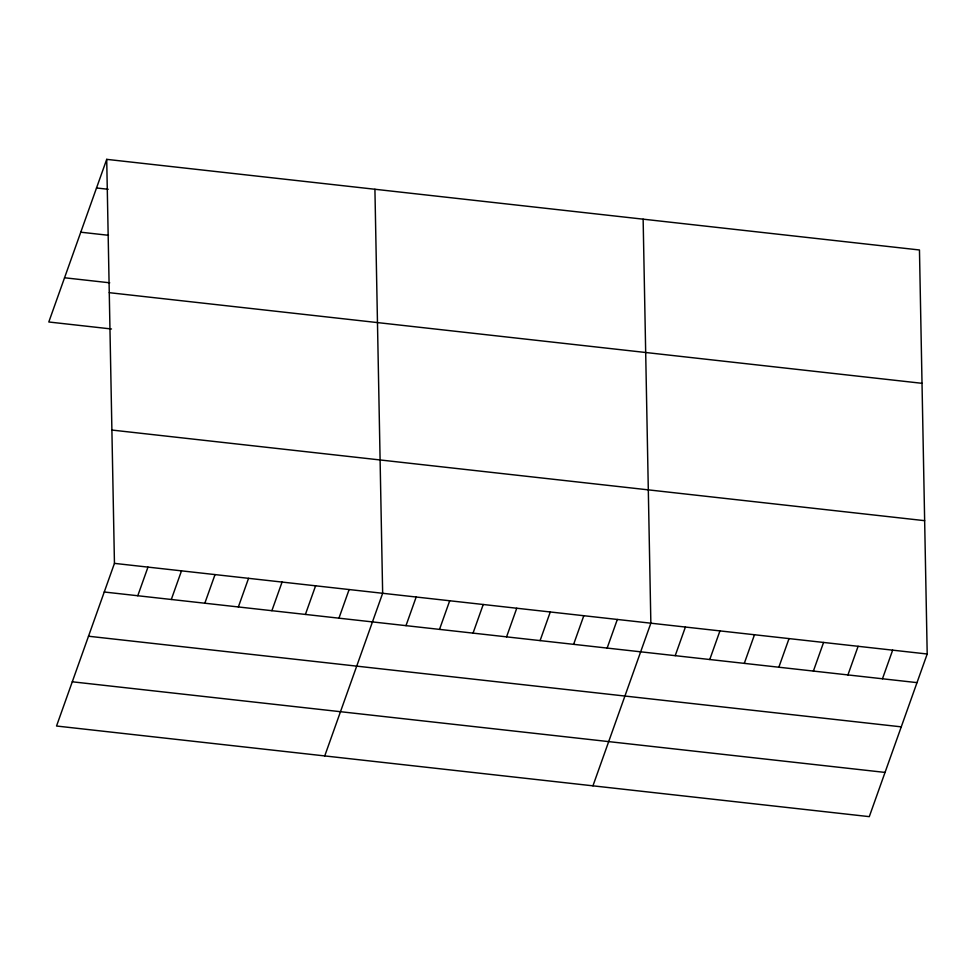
<?xml version="1.0" encoding="UTF-8"?>
<svg xmlns="http://www.w3.org/2000/svg" width="976" height="976" viewBox="0 0 976 976"><rect width="100%" height="100%" fill="white"/><g stroke="black" fill="none" stroke-linecap="round" stroke-linejoin="round"><path stroke-width="1.46" d="M106.713 159.356L114.448 563.372L56.535 726.022L869.287 816.644L927.2 654.005L919.465 249.978L106.713 159.356L48.8 321.995L111.484 328.985M137.775 595.738L147.974 567.117M171.3 599.484L181.499 570.85M204.826 603.217L215.025 574.596M238.351 606.962L248.551 578.329M271.877 610.695L282.076 582.074M305.403 614.429L315.602 585.807M338.94 618.174L349.127 589.541M324.74 755.924L382.653 593.286L374.918 189.259M405.992 625.653L416.179 597.019M439.517 629.386L449.704 600.765M473.043 633.131L483.23 604.498M506.568 636.864L516.755 608.243M540.094 640.598L550.281 611.976M573.62 644.343L583.807 615.71M607.145 648.076L617.332 619.455M592.944 785.826L650.858 623.188L643.135 219.173M675.209 655.665L685.408 627.043M709.759 659.52L719.946 630.899M744.298 663.375L754.485 634.742M778.836 667.23L789.035 638.597M813.386 671.073L823.573 642.452M847.924 674.928L858.111 646.307M882.463 678.784L892.662 650.15M96.514 187.978L108.177 189.283M80.776 232.203L108.47 235.289M64.55 277.77L109.739 282.808M109.263 292.678L922.015 383.312M111.898 430.05L924.65 520.672M114.448 563.372L927.2 654.005M104.249 592.005L917.001 682.627M88.499 636.23L901.263 726.852M72.285 681.797L885.037 772.419"/></g></svg>
